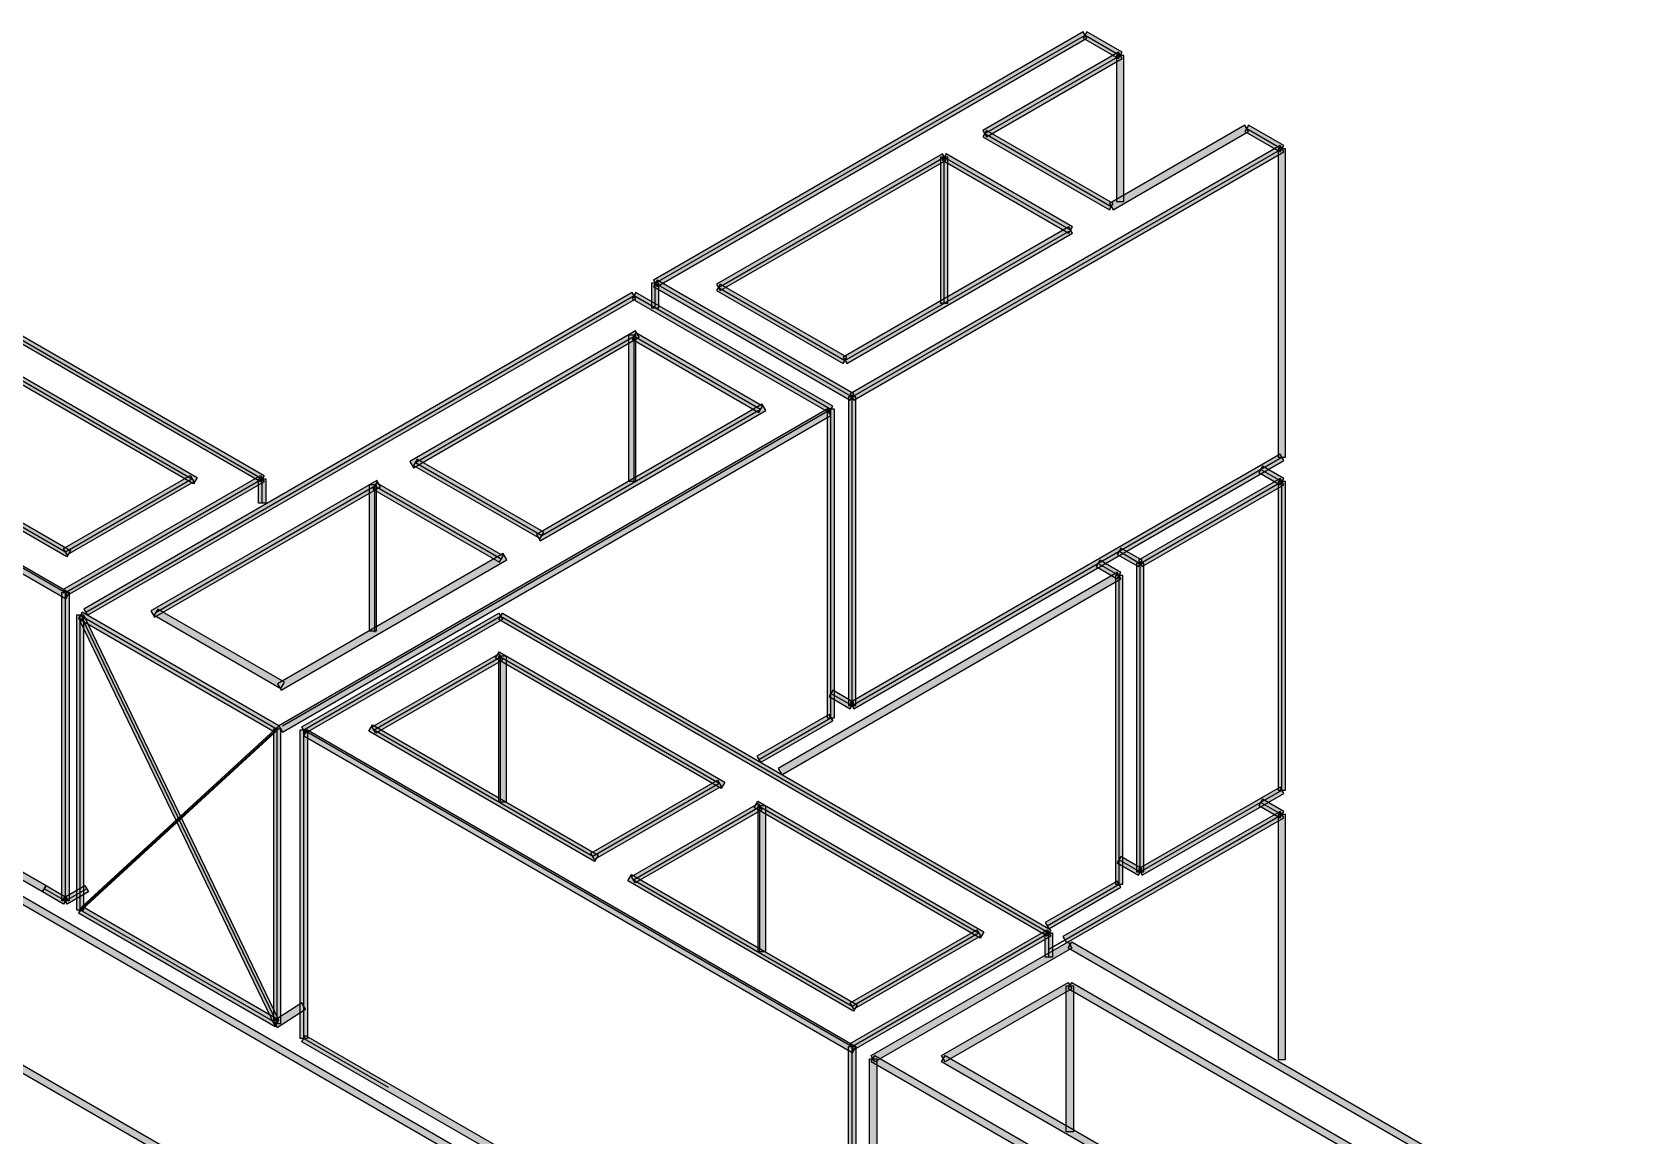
# Model space of a CAD drawing. Extents: x 0 to 119, y 0 to 84.
# Drawn here: x 52.789 to 56.719, y 48.788 to 51.505 of the extents above; entities that cross this region are included whole.
import ezdxf

# ---------------------------------------------------------------- set-up
doc = ezdxf.new("R2010")
doc.units = 0
doc.header["$MEASUREMENT"] = 0
doc.layers.add('3', color=7, linetype='CONTINUOUS')

msp = doc.modelspace()

# ---------------------------------------------------------------- linework, layer by layer
at = {"layer": '3', "color": 7, "linetype": 'Continuous'}
for p, q in [((54.324373, 50.886165), (55.38352, 51.497665)), ((55.38352, 51.497665), (55.470123, 51.447665)), ((55.136475, 51.255033), (55.470123, 51.447665)), ((55.136475, 51.255033), (55.448244, 51.075033)), ((55.136475, 51.255033), (55.448244, 51.075033)), ((55.781892, 51.267665), (55.868494, 51.217665)), ((54.809347, 50.606166), (55.868494, 51.217665)), ((54.809347, 50.606166), (55.868494, 51.217665)), ((52.005256, 51.184925), (53.356256, 50.404926)), ((54.480257, 50.876165), (55.036475, 51.197298)), ((55.036475, 50.837298), (55.036475, 51.197298)), ((55.036475, 51.197298), (55.348244, 51.017298)), ((54.792026, 50.696166), (55.348244, 51.017298)), ((51.520282, 50.904925), (52.871282, 50.124926)), ((51.520282, 50.904925), (52.871282, 50.124926)), ((54.324373, 50.826165), (54.324373, 50.886165)), ((54.324373, 50.886165), (54.809347, 50.606166)), ((54.480257, 50.876165), (54.792026, 50.696166)), ((52.921412, 50.076165), (54.272411, 50.856165)), ((54.272411, 50.856165), (54.757385, 50.576166)), ((53.733514, 50.445033), (54.272411, 50.756165)), ((54.272411, 50.396165), (54.272411, 50.756165)), ((54.272411, 50.756165), (54.58418, 50.576165)), ((52.644154, 50.716058), (53.183051, 50.404926)), ((54.809347, 49.846166), (54.809347, 50.606166)), ((54.809347, 49.846166), (54.809347, 50.606166)), ((53.406386, 49.796165), (54.757385, 50.576166)), ((53.406386, 49.796165), (54.757385, 50.576166)), ((54.045283, 50.265033), (54.58418, 50.576165)), ((54.757386, 49.816166), (54.757385, 50.576166)), ((52.332384, 50.536058), (52.871282, 50.224926)), ((53.733514, 50.445033), (54.045283, 50.265033)), ((54.809347, 49.846166), (55.868495, 50.457665)), ((55.816533, 50.427665), (55.868495, 50.397665)), ((52.871282, 50.224926), (53.183051, 50.404926)), ((52.871282, 50.124926), (53.356256, 50.404926)), ((52.871282, 50.124926), (53.356256, 50.404926)), ((53.094617, 50.076165), (53.633514, 50.387298)), ((53.356256, 50.344926), (53.356256, 50.404926)), ((53.633514, 50.027298), (53.633514, 50.387298)), ((53.633514, 50.387298), (53.945283, 50.207298)), ((55.519488, 50.196166), (55.868495, 50.397665)), ((55.868495, 49.637665), (55.868495, 50.397665)), ((55.415565, 50.196166), (55.467526, 50.166166)), ((55.467526, 50.226166), (55.519488, 50.196166)), ((55.519488, 49.436166), (55.519488, 50.196166)), ((55.467527, 49.406166), (55.467526, 50.166166)), ((52.871282, 49.364926), (52.871282, 50.124926)), ((52.907912, 50.06837), (53.392886, 49.788371)), ((52.907912, 50.06837), (53.392886, 49.788371)), ((52.907912, 49.343155), (52.907912, 50.06837)), ((52.912412, 50.060576), (53.392886, 49.063153)), ((52.912412, 50.060576), (53.392886, 49.063153)), ((53.458431, 49.785935), (53.943405, 50.065936)), ((53.943405, 50.065936), (55.294405, 49.285936)), ((53.631636, 49.785936), (53.943405, 49.965936)), ((53.943405, 49.965936), (54.482302, 49.654803)), ((53.943405, 49.605936), (53.943405, 49.965936)), ((54.757386, 49.876166), (54.809347, 49.846166)), ((54.57966, 49.713555), (54.757386, 49.816166)), ((54.752886, 49.82396), (54.761886, 49.808371)), ((52.907912, 49.343155), (53.392886, 49.788371)), ((52.907912, 49.343155), (53.392886, 49.788371)), ((53.392886, 49.063153), (53.392886, 49.788371)), ((53.458431, 49.785935), (54.809431, 49.005936)), ((53.458431, 49.785935), (54.809431, 49.005936)), ((53.458431, 49.025935), (53.458431, 49.785935)), ((53.631636, 49.785936), (54.170533, 49.474803)), ((54.170533, 49.474803), (54.482302, 49.654803)), ((55.519488, 49.436166), (55.868495, 49.637665)), ((55.816534, 49.607665), (55.868495, 49.577665)), ((55.816534, 49.607665), (55.868495, 49.577665)), ((54.270533, 49.417068), (54.582302, 49.597068)), ((54.582302, 49.597068), (55.1212, 49.285936)), ((54.582303, 49.237068), (54.582302, 49.597068)), ((55.294322, 49.246166), (55.868495, 49.577665)), ((55.467527, 49.466166), (55.519488, 49.436166)), ((54.270533, 49.417068), (54.809431, 49.105936)), ((55.289802, 49.303556), (55.467527, 49.406166)), ((52.819321, 49.394926), (52.871282, 49.364926)), ((52.871282, 49.364926), (52.923244, 49.394926)), ((52.907912, 49.343155), (53.392886, 49.063153)), ((54.324456, 49.285936), (54.809431, 49.005936)), ((54.809431, 49.105936), (55.1212, 49.285936)), ((54.809431, 49.005936), (55.294405, 49.285936)), ((54.809431, 49.005936), (55.294405, 49.285936)), ((55.294405, 49.225936), (55.294405, 49.285936)), ((53.458431, 49.025935), (53.666277, 48.905936)), ((54.809431, 48.245936), (54.809431, 49.005936))]:
    msp.add_line(p, q, dxfattribs=at)
for points in [[(54.319873, 50.89396), (54.328873, 50.878371), (55.38802, 51.489871), (55.37902, 51.505459), (54.319873, 50.89396)], [(55.38802, 51.505459), (55.37902, 51.489871), (55.465623, 51.439871), (55.474623, 51.455459), (55.38802, 51.505459)], [(55.474623, 51.439871), (55.465623, 51.455459), (55.131975, 51.262827), (55.140975, 51.247239), (55.474623, 51.439871)], [(55.479123, 51.447665), (55.461123, 51.447665), (55.461123, 51.087665), (55.479123, 51.087665), (55.479123, 51.447665)], [(55.443744, 51.067239), (55.452744, 51.082828), (55.140975, 51.262827), (55.131975, 51.247239), (55.443744, 51.067239)], [(55.786392, 51.259871), (55.777392, 51.275459), (55.443744, 51.082828), (55.452744, 51.067239), (55.786392, 51.259871)], [(55.863994, 51.209871), (55.872994, 51.225459), (55.786392, 51.275459), (55.777392, 51.259871), (55.863994, 51.209871)], [(54.804847, 50.61396), (54.813847, 50.598371), (55.872994, 51.209871), (55.863994, 51.225459), (54.804847, 50.61396)], [(55.877494, 51.217665), (55.859494, 51.217665), (55.859495, 50.457665), (55.877495, 50.457665), (55.877494, 51.217665)], [(52.000756, 51.177131), (52.009756, 51.19272), (53.360756, 50.41272), (53.351756, 50.397132), (52.000756, 51.177131)], [(55.040975, 51.189504), (55.031975, 51.205092), (54.475757, 50.88396), (54.484757, 50.868371), (55.040975, 51.189504)], [(55.045475, 51.197298), (55.027475, 51.197298), (55.027475, 50.837298), (55.045475, 50.837298), (55.045475, 51.197298)], [(55.040975, 51.205092), (55.031975, 51.189504), (55.343744, 51.009504), (55.352744, 51.025092), (55.040975, 51.205092)], [(55.352744, 51.009504), (55.343744, 51.025092), (54.787526, 50.70396), (54.796526, 50.688371), (55.352744, 51.009504)], [(51.520282, 50.889337), (51.529282, 50.904925), (52.880282, 50.124926), (52.871282, 50.109337), (51.520282, 50.889337)], [(54.276911, 50.848371), (54.267911, 50.86396), (52.916912, 50.083959), (52.925912, 50.06837), (54.276911, 50.848371)], [(54.752885, 50.568371), (54.761885, 50.58396), (54.276911, 50.86396), (54.267911, 50.848371), (54.752885, 50.568371)], [(54.333373, 50.886165), (54.315373, 50.886165), (54.315373, 50.826165), (54.333373, 50.826165), (54.333373, 50.886165)], [(54.328873, 50.89396), (54.319873, 50.878371), (54.804847, 50.598371), (54.813847, 50.61396), (54.328873, 50.89396)], [(54.787526, 50.688371), (54.796526, 50.70396), (54.484757, 50.88396), (54.475757, 50.868371), (54.787526, 50.688371)], [(54.285231, 50.753175), (54.276231, 50.768764), (53.720013, 50.447631), (53.729013, 50.432043), (54.285231, 50.753175)], [(54.276911, 50.758763), (54.258911, 50.758763), (54.258911, 50.398763), (54.276911, 50.398763), (54.276911, 50.758763)], [(54.57968, 50.568371), (54.58868, 50.58396), (54.276911, 50.76396), (54.267911, 50.748371), (54.57968, 50.568371)], [(52.630351, 50.713636), (52.639351, 50.729224), (53.195569, 50.408092), (53.186569, 50.392503), (52.630351, 50.713636)], [(54.597, 50.573175), (54.588, 50.588764), (54.031783, 50.267631), (54.040783, 50.252043), (54.597, 50.573175)], [(54.800347, 49.846166), (54.818347, 49.846166), (54.818347, 50.606166), (54.800347, 50.606166), (54.800347, 49.846166)], [(52.318573, 50.533641), (52.327573, 50.549229), (52.88379, 50.228097), (52.87479, 50.212508), (52.318573, 50.533641)], [(54.757385, 50.560577), (54.748385, 50.576166), (53.397386, 49.796165), (53.406386, 49.780576), (54.757385, 50.560577)], [(54.766385, 50.576166), (54.748385, 50.576166), (54.748386, 49.816166), (54.766386, 49.816166), (54.766385, 50.576166)], [(54.040783, 50.257238), (54.049783, 50.272827), (53.738014, 50.452827), (53.729014, 50.437238), (54.040783, 50.257238)], [(55.872995, 50.449871), (55.863995, 50.465459), (54.804847, 49.85396), (54.813847, 49.838371), (55.872995, 50.449871)], [(55.863995, 50.389871), (55.872995, 50.405459), (55.821033, 50.435459), (55.812033, 50.419871), (55.863995, 50.389871)], [(52.875782, 50.217131), (52.866782, 50.23272), (53.178551, 50.41272), (53.187551, 50.397132), (52.875782, 50.217131)], [(52.875782, 50.117131), (52.866782, 50.13272), (53.351756, 50.41272), (53.360756, 50.397132), (52.875782, 50.117131)], [(53.647317, 50.384875), (53.638317, 50.400463), (53.082099, 50.079331), (53.091099, 50.063742), (53.647317, 50.384875)], [(53.347256, 50.404926), (53.365256, 50.404926), (53.365256, 50.344926), (53.347256, 50.344926), (53.347256, 50.404926)], [(53.638014, 50.389896), (53.620014, 50.389896), (53.620014, 50.029896), (53.638014, 50.029896), (53.638014, 50.389896)], [(53.940783, 50.199503), (53.949783, 50.215092), (53.638014, 50.395092), (53.629014, 50.379503), (53.940783, 50.199503)], [(55.872995, 50.389871), (55.863995, 50.405459), (55.514988, 50.20396), (55.523988, 50.188372), (55.872995, 50.389871)], [(55.859495, 49.637665), (55.877495, 49.637665), (55.877495, 50.397665), (55.859495, 50.397665), (55.859495, 49.637665)], [(55.514988, 50.188372), (55.523988, 50.20396), (55.472026, 50.23396), (55.463026, 50.218372), (55.514988, 50.188372)], [(53.959095, 50.20488), (53.950095, 50.220469), (53.393877, 49.899336), (53.402878, 49.883748), (53.959095, 50.20488)], [(55.463026, 50.158372), (55.472026, 50.17396), (55.420065, 50.20396), (55.411065, 50.188372), (55.463026, 50.158372)], [(55.528488, 50.196166), (55.510488, 50.196166), (55.510488, 49.436166), (55.528488, 49.436166), (55.528488, 50.196166)], [(51.515782, 50.137131), (51.524782, 50.152719), (52.823821, 49.40272), (52.814821, 49.387131), (51.515782, 50.137131)], [(54.627123, 49.69135), (54.636123, 49.675762), (55.472026, 50.158372), (55.463026, 50.17396), (54.627123, 49.69135)], [(55.476526, 50.166166), (55.458526, 50.166166), (55.458527, 49.406166), (55.476527, 49.406166), (55.476526, 50.166166)], [(52.880282, 49.364926), (52.862282, 49.364926), (52.862282, 50.124926), (52.880282, 50.124926), (52.880282, 49.364926)], [(53.388386, 49.780576), (53.397386, 49.796165), (52.912412, 50.076165), (52.903412, 50.060576), (53.388386, 49.780576)], [(53.401886, 49.888371), (53.410886, 49.903959), (53.099117, 50.083959), (53.090117, 50.068371), (53.401886, 49.888371)], [(53.462931, 49.778141), (53.453931, 49.79373), (53.938905, 50.07373), (53.947905, 50.058141), (53.462931, 49.778141)], [(53.938905, 50.058141), (53.947905, 50.07373), (55.298905, 49.29373), (55.289905, 49.278142), (53.938905, 50.058141)], [(52.916912, 50.06837), (52.898912, 50.06837), (52.898912, 49.343155), (52.916912, 49.343155), (52.916912, 50.06837)], [(53.388386, 49.055359), (53.397386, 49.070948), (52.916912, 50.06837), (52.907912, 50.052782), (53.388386, 49.055359)], [(53.636136, 49.778141), (53.627136, 49.79373), (53.938905, 49.97373), (53.947905, 49.958141), (53.636136, 49.778141)], [(53.930585, 49.962946), (53.939585, 49.978534), (54.495803, 49.657402), (54.486803, 49.641813), (53.930585, 49.962946)], [(53.938905, 49.968534), (53.956905, 49.968534), (53.956905, 49.608534), (53.938905, 49.608534), (53.938905, 49.968534)], [(54.804847, 49.838371), (54.813847, 49.85396), (54.761886, 49.88396), (54.752886, 49.868371), (54.804847, 49.838371)], [(53.618816, 49.782945), (53.627816, 49.798534), (54.184034, 49.477402), (54.175034, 49.461813), (53.618816, 49.782945)], [(54.761886, 49.808371), (54.752886, 49.82396), (54.57516, 49.72135), (54.58416, 49.705761), (54.761886, 49.808371)], [(53.388386, 49.780576), (53.397386, 49.796165), (52.912412, 49.350949), (52.903412, 49.335361), (53.388386, 49.780576)], [(53.383886, 49.063153), (53.401886, 49.063153), (53.401886, 49.788371), (53.383886, 49.788371), (53.383886, 49.063153)], [(53.449431, 49.785935), (53.467431, 49.785935), (53.467431, 49.025935), (53.449431, 49.025935), (53.449431, 49.785935)], [(53.458431, 49.770347), (53.467431, 49.785935), (54.818431, 49.005936), (54.809431, 48.990348), (53.458431, 49.770347)], [(54.119947, 48.594401), (54.110947, 48.578813), (52.206112, 49.678569), (52.215112, 49.694158), (54.119947, 48.594401)], [(54.175033, 49.467009), (54.166033, 49.482598), (54.477802, 49.662598), (54.486802, 49.647009), (54.175033, 49.467009)], [(55.514988, 49.44396), (55.523988, 49.428372), (55.872995, 49.629871), (55.863995, 49.645459), (55.514988, 49.44396)], [(54.275033, 49.409274), (54.266033, 49.424863), (54.577802, 49.604863), (54.586802, 49.589274), (54.275033, 49.409274)], [(54.568499, 49.594646), (54.577499, 49.610234), (55.133717, 49.289102), (55.124717, 49.273514), (54.568499, 49.594646)], [(55.863995, 49.569871), (55.872995, 49.585459), (55.821034, 49.615459), (55.812034, 49.599871), (55.863995, 49.569871)], [(54.577802, 49.599667), (54.595802, 49.599667), (54.595803, 49.239667), (54.577803, 49.239667), (54.577802, 49.599667)], [(55.328625, 49.277187), (55.337625, 49.261598), (55.872995, 49.569871), (55.863995, 49.585459), (55.328625, 49.277187)], [(55.877495, 49.577665), (55.859495, 49.577665), (55.859495, 48.974636), (55.877495, 48.974636), (55.877495, 49.577665)], [(55.514988, 49.428372), (55.523988, 49.44396), (55.472027, 49.47396), (55.463027, 49.458372), (55.514988, 49.428372)], [(54.256721, 49.414651), (54.265721, 49.430239), (54.821939, 49.109107), (54.812939, 49.093519), (54.256721, 49.414651)], [(55.472027, 49.398372), (55.463027, 49.41396), (55.285302, 49.31135), (55.294302, 49.295762), (55.472027, 49.398372)], [(52.875782, 49.37272), (52.866782, 49.357131), (52.814821, 49.387131), (52.823821, 49.40272), (52.875782, 49.37272)], [(52.918744, 49.40272), (52.927744, 49.387131), (52.875782, 49.357131), (52.866782, 49.37272), (52.918744, 49.40272)], [(52.912412, 49.350949), (52.903412, 49.335361), (53.388386, 49.055359), (53.397386, 49.070948), (52.912412, 49.350949)], [(54.813931, 49.098142), (54.804931, 49.11373), (55.1167, 49.29373), (55.1257, 49.278142), (54.813931, 49.098142)], [(54.813931, 48.998142), (54.804931, 49.01373), (55.289905, 49.29373), (55.298905, 49.278142), (54.813931, 48.998142)], [(54.865892, 48.968142), (54.856892, 48.98373), (55.341866, 49.263731), (55.350866, 49.248142), (54.865892, 48.968142)], [(55.285405, 49.285936), (55.303405, 49.285936), (55.303405, 49.225936), (55.285405, 49.225936), (55.285405, 49.285936)], [(55.341866, 49.248142), (55.350866, 49.263731), (56.71902, 48.473827), (56.71002, 48.458239), (55.341866, 49.248142)], [(55.039097, 48.968142), (55.030097, 48.98373), (55.341866, 49.163731), (55.350866, 49.148142), (55.039097, 48.968142)], [(55.337366, 49.155936), (55.355366, 49.155936), (55.355367, 48.795936), (55.337367, 48.795936), (55.337366, 49.155936)], [(55.341866, 49.148142), (55.350866, 49.163731), (56.062969, 48.752598), (56.053969, 48.73701), (55.341866, 49.148142)], [(53.462922, 49.098595), (53.453922, 49.114184), (53.383886, 49.068553), (53.392886, 49.052965), (53.462922, 49.098595)], [(53.732724, 48.402208), (53.723724, 48.386619), (52.534046, 49.073481), (52.543046, 49.089069), (53.732724, 48.402208)], [(53.453931, 49.018141), (53.462931, 49.03373), (54.76197, 48.28373), (54.75297, 48.268142), (53.453931, 49.018141)], [(54.818431, 48.245936), (54.800431, 48.245936), (54.800431, 49.005936), (54.818431, 49.005936), (54.818431, 48.245936)], [(54.852392, 48.975936), (54.870392, 48.975936), (54.870393, 48.215936), (54.852393, 48.215936), (54.852392, 48.975936)], [(56.234046, 48.193827), (56.225046, 48.178238), (54.856892, 48.968142), (54.865892, 48.98373), (56.234046, 48.193827)], [(55.7512, 48.572598), (55.7422, 48.557009), (55.030097, 48.968142), (55.039097, 48.98373), (55.7512, 48.572598)]]:
    msp.add_lwpolyline(points, dxfattribs=at)
for points in [[(54.319873, 50.89396), (55.38802, 51.489871), (55.37902, 51.505459)], [(54.319873, 50.89396), (55.37902, 51.505459), (54.319873, 50.89396)], [(54.319873, 50.89396), (54.328873, 50.878371), (55.38802, 51.489871)], [(55.38802, 51.505459), (55.37902, 51.489871), (55.465623, 51.439871)], [(55.38802, 51.505459), (55.465623, 51.439871), (55.474623, 51.455459)], [(55.38802, 51.505459), (55.474623, 51.455459), (55.38802, 51.505459)], [(55.474623, 51.439871), (55.465623, 51.455459), (55.131975, 51.262827)], [(55.474623, 51.439871), (55.131975, 51.262827), (55.140975, 51.247239)], [(55.474623, 51.439871), (55.140975, 51.247239), (55.474623, 51.439871)], [(55.479123, 51.447665), (55.461123, 51.447665), (55.461123, 51.087665)], [(55.479123, 51.447665), (55.461123, 51.087665), (55.479123, 51.087665)], [(55.479123, 51.447665), (55.479123, 51.087665), (55.479123, 51.447665)], [(55.443744, 51.067239), (55.140975, 51.262827), (55.131975, 51.247239)], [(55.443744, 51.067239), (55.452744, 51.082828), (55.140975, 51.262827)], [(55.786392, 51.259871), (55.777392, 51.275459), (55.443744, 51.082828)], [(55.786392, 51.259871), (55.443744, 51.082828), (55.452744, 51.067239)], [(55.786392, 51.259871), (55.452744, 51.067239), (55.786392, 51.259871)], [(55.863994, 51.209871), (55.786392, 51.275459), (55.777392, 51.259871)], [(55.863994, 51.209871), (55.777392, 51.259871), (55.863994, 51.209871)], [(55.863994, 51.209871), (55.872994, 51.225459), (55.786392, 51.275459)], [(54.804847, 50.61396), (55.872994, 51.209871), (55.863994, 51.225459)], [(54.804847, 50.61396), (55.863994, 51.225459), (54.804847, 50.61396)], [(55.443744, 51.067239), (55.131975, 51.247239), (55.443744, 51.067239)], [(55.877494, 51.217665), (55.859494, 51.217665), (55.859495, 50.457665)], [(55.877494, 51.217665), (55.859495, 50.457665), (55.877495, 50.457665)], [(55.877494, 51.217665), (55.877495, 50.457665), (55.877494, 51.217665)], [(52.000756, 51.177131), (52.009756, 51.19272), (53.360756, 50.41272)], [(52.000756, 51.177131), (53.360756, 50.41272), (53.351756, 50.397132)], [(52.000756, 51.177131), (53.351756, 50.397132), (52.000756, 51.177131)], [(55.040975, 51.189504), (55.031975, 51.205092), (54.475757, 50.88396)], [(55.040975, 51.189504), (54.475757, 50.88396), (54.484757, 50.868371)], [(55.040975, 51.189504), (54.484757, 50.868371), (55.040975, 51.189504)], [(54.804847, 50.61396), (54.813847, 50.598371), (55.872994, 51.209871)], [(55.045475, 51.197298), (55.027475, 51.197298), (55.027475, 50.837298)], [(55.045475, 51.197298), (55.027475, 50.837298), (55.045475, 50.837298)], [(55.040975, 51.205092), (55.031975, 51.189504), (55.343744, 51.009504)], [(55.040975, 51.205092), (55.343744, 51.009504), (55.352744, 51.025092)], [(55.040975, 51.205092), (55.352744, 51.025092), (55.040975, 51.205092)], [(55.045475, 51.197298), (55.045475, 50.837298), (55.045475, 51.197298)], [(55.352744, 51.009504), (55.343744, 51.025092), (54.787526, 50.70396)], [(55.352744, 51.009504), (54.787526, 50.70396), (54.796526, 50.688371)], [(55.352744, 51.009504), (54.796526, 50.688371), (55.352744, 51.009504)], [(51.520282, 50.889337), (51.529282, 50.904925), (52.880282, 50.124926)], [(51.520282, 50.889337), (52.880282, 50.124926), (52.871282, 50.109337)], [(51.520282, 50.889337), (52.871282, 50.109337), (51.520282, 50.889337)], [(54.276911, 50.848371), (54.267911, 50.86396), (52.916912, 50.083959)], [(54.752885, 50.568371), (54.276911, 50.86396), (54.267911, 50.848371)], [(54.752885, 50.568371), (54.761885, 50.58396), (54.276911, 50.86396)], [(54.333373, 50.886165), (54.315373, 50.886165), (54.315373, 50.826165)], [(54.333373, 50.886165), (54.315373, 50.826165), (54.333373, 50.826165)], [(54.328873, 50.89396), (54.319873, 50.878371), (54.804847, 50.598371)], [(54.328873, 50.89396), (54.804847, 50.598371), (54.813847, 50.61396)], [(54.328873, 50.89396), (54.813847, 50.61396), (54.328873, 50.89396)], [(54.333373, 50.886165), (54.333373, 50.826165), (54.333373, 50.886165)], [(54.787526, 50.688371), (54.484757, 50.88396), (54.475757, 50.868371)], [(54.787526, 50.688371), (54.475757, 50.868371), (54.787526, 50.688371)], [(54.787526, 50.688371), (54.796526, 50.70396), (54.484757, 50.88396)], [(54.276911, 50.848371), (52.916912, 50.083959), (52.925912, 50.06837)], [(54.276911, 50.848371), (52.925912, 50.06837), (54.276911, 50.848371)], [(54.752885, 50.568371), (54.267911, 50.848371), (54.752885, 50.568371)], [(54.285231, 50.753175), (54.276231, 50.768764), (53.720013, 50.447631)], [(54.285231, 50.753175), (53.720013, 50.447631), (53.729013, 50.432043)], [(54.285231, 50.753175), (53.729013, 50.432043), (54.285231, 50.753175)], [(54.276911, 50.758763), (54.258911, 50.758763), (54.258911, 50.398763)], [(54.276911, 50.758763), (54.258911, 50.398763), (54.276911, 50.398763)], [(54.57968, 50.568371), (54.276911, 50.76396), (54.267911, 50.748371)], [(54.57968, 50.568371), (54.267911, 50.748371), (54.57968, 50.568371)], [(54.57968, 50.568371), (54.58868, 50.58396), (54.276911, 50.76396)], [(54.276911, 50.758763), (54.276911, 50.398763), (54.276911, 50.758763)], [(52.630351, 50.713636), (52.639351, 50.729224), (53.195569, 50.408092)], [(52.630351, 50.713636), (53.195569, 50.408092), (53.186569, 50.392503)], [(52.630351, 50.713636), (53.186569, 50.392503), (52.630351, 50.713636)], [(54.597, 50.573175), (54.588, 50.588764), (54.031783, 50.267631)], [(54.800347, 49.846166), (54.818347, 49.846166), (54.818347, 50.606166)], [(54.800347, 49.846166), (54.818347, 50.606166), (54.800347, 50.606166)], [(54.800347, 49.846166), (54.800347, 50.606166), (54.800347, 49.846166)], [(52.318573, 50.533641), (52.327573, 50.549229), (52.88379, 50.228097)], [(54.757385, 50.560577), (54.748385, 50.576166), (53.397386, 49.796165)], [(54.757385, 50.560577), (53.397386, 49.796165), (53.406386, 49.780576)], [(54.757385, 50.560577), (53.406386, 49.780576), (54.757385, 50.560577)], [(54.597, 50.573175), (54.031783, 50.267631), (54.040783, 50.252043)], [(54.597, 50.573175), (54.040783, 50.252043), (54.597, 50.573175)], [(54.766385, 50.576166), (54.748385, 50.576166), (54.748386, 49.816166)], [(54.766385, 50.576166), (54.748386, 49.816166), (54.766386, 49.816166)], [(54.766385, 50.576166), (54.766386, 49.816166), (54.766385, 50.576166)], [(52.318573, 50.533641), (52.88379, 50.228097), (52.87479, 50.212508)], [(52.318573, 50.533641), (52.87479, 50.212508), (52.318573, 50.533641)], [(54.040783, 50.257238), (53.738014, 50.452827), (53.729014, 50.437238)], [(54.040783, 50.257238), (53.729014, 50.437238), (54.040783, 50.257238)], [(54.040783, 50.257238), (54.049783, 50.272827), (53.738014, 50.452827)], [(55.872995, 50.449871), (55.863995, 50.465459), (54.804847, 49.85396)], [(55.872995, 50.449871), (54.804847, 49.85396), (54.813847, 49.838371)], [(55.872995, 50.449871), (54.813847, 49.838371), (55.872995, 50.449871)], [(55.863995, 50.389871), (55.821033, 50.435459), (55.812033, 50.419871)], [(55.863995, 50.389871), (55.872995, 50.405459), (55.821033, 50.435459)], [(52.875782, 50.217131), (52.866782, 50.23272), (53.178551, 50.41272)], [(52.875782, 50.117131), (52.866782, 50.13272), (53.351756, 50.41272)], [(52.875782, 50.217131), (53.178551, 50.41272), (53.187551, 50.397132)], [(52.875782, 50.117131), (53.351756, 50.41272), (53.360756, 50.397132)], [(52.875782, 50.217131), (53.187551, 50.397132), (52.875782, 50.217131)], [(52.875782, 50.117131), (53.360756, 50.397132), (52.875782, 50.117131)], [(53.647317, 50.384875), (53.638317, 50.400463), (53.082099, 50.079331)], [(53.347256, 50.404926), (53.365256, 50.404926), (53.365256, 50.344926)], [(53.347256, 50.404926), (53.365256, 50.344926), (53.347256, 50.344926)], [(53.347256, 50.404926), (53.347256, 50.344926), (53.347256, 50.404926)], [(53.638014, 50.389896), (53.620014, 50.389896), (53.620014, 50.029896)], [(53.638014, 50.389896), (53.620014, 50.029896), (53.638014, 50.029896)], [(53.940783, 50.199503), (53.638014, 50.395092), (53.629014, 50.379503)], [(53.940783, 50.199503), (53.949783, 50.215092), (53.638014, 50.395092)], [(53.638014, 50.389896), (53.638014, 50.029896), (53.638014, 50.389896)], [(55.872995, 50.389871), (55.863995, 50.405459), (55.514988, 50.20396)], [(55.872995, 50.389871), (55.514988, 50.20396), (55.523988, 50.188372)], [(55.872995, 50.389871), (55.523988, 50.188372), (55.872995, 50.389871)], [(55.863995, 50.389871), (55.812033, 50.419871), (55.863995, 50.389871)], [(55.859495, 49.637665), (55.877495, 49.637665), (55.877495, 50.397665)], [(55.859495, 49.637665), (55.877495, 50.397665), (55.859495, 50.397665)], [(55.859495, 49.637665), (55.859495, 50.397665), (55.859495, 49.637665)], [(53.647317, 50.384875), (53.082099, 50.079331), (53.091099, 50.063742)], [(53.647317, 50.384875), (53.091099, 50.063742), (53.647317, 50.384875)], [(53.940783, 50.199503), (53.629014, 50.379503), (53.940783, 50.199503)], [(55.514988, 50.188372), (55.472026, 50.23396), (55.463026, 50.218372)], [(55.514988, 50.188372), (55.523988, 50.20396), (55.472026, 50.23396)], [(53.959095, 50.20488), (53.950095, 50.220469), (53.393877, 49.899336)], [(53.959095, 50.20488), (53.393877, 49.899336), (53.402878, 49.883748)], [(53.959095, 50.20488), (53.402878, 49.883748), (53.959095, 50.20488)], [(55.463026, 50.158372), (55.420065, 50.20396), (55.411065, 50.188372)], [(55.463026, 50.158372), (55.472026, 50.17396), (55.420065, 50.20396)], [(55.514988, 50.188372), (55.463026, 50.218372), (55.514988, 50.188372)], [(55.528488, 50.196166), (55.510488, 50.196166), (55.510488, 49.436166)], [(55.528488, 50.196166), (55.510488, 49.436166), (55.528488, 49.436166)], [(55.528488, 50.196166), (55.528488, 49.436166), (55.528488, 50.196166)], [(51.515782, 50.137131), (51.524782, 50.152719), (52.823821, 49.40272)], [(54.627123, 49.69135), (55.472026, 50.158372), (55.463026, 50.17396)], [(54.627123, 49.69135), (55.463026, 50.17396), (54.627123, 49.69135)], [(54.627123, 49.69135), (54.636123, 49.675762), (55.472026, 50.158372)], [(55.463026, 50.158372), (55.411065, 50.188372), (55.463026, 50.158372)], [(55.476526, 50.166166), (55.458526, 50.166166), (55.458527, 49.406166)], [(55.476526, 50.166166), (55.458527, 49.406166), (55.476527, 49.406166)], [(55.476526, 50.166166), (55.476527, 49.406166), (55.476526, 50.166166)], [(51.515782, 50.137131), (52.823821, 49.40272), (52.814821, 49.387131)], [(51.515782, 50.137131), (52.814821, 49.387131), (51.515782, 50.137131)], [(52.880282, 49.364926), (52.862282, 49.364926), (52.862282, 50.124926)], [(52.880282, 49.364926), (52.862282, 50.124926), (52.880282, 50.124926)], [(52.880282, 49.364926), (52.880282, 50.124926), (52.880282, 49.364926)], [(53.388386, 49.780576), (52.912412, 50.076165), (52.903412, 50.060576)], [(53.388386, 49.780576), (53.397386, 49.796165), (52.912412, 50.076165)], [(53.401886, 49.888371), (53.099117, 50.083959), (53.090117, 50.068371)], [(53.401886, 49.888371), (53.410886, 49.903959), (53.099117, 50.083959)], [(53.462931, 49.778141), (53.453931, 49.79373), (53.938905, 50.07373)], [(53.462931, 49.778141), (53.938905, 50.07373), (53.947905, 50.058141)], [(53.938905, 50.058141), (53.947905, 50.07373), (55.298905, 49.29373)], [(52.916912, 50.06837), (52.898912, 50.06837), (52.898912, 49.343155)], [(52.916912, 50.06837), (52.898912, 49.343155), (52.916912, 49.343155)], [(53.388386, 49.780576), (52.903412, 50.060576), (53.388386, 49.780576)], [(53.388386, 49.055359), (52.916912, 50.06837), (52.907912, 50.052782)], [(53.388386, 49.055359), (52.907912, 50.052782), (53.388386, 49.055359)], [(53.388386, 49.055359), (53.397386, 49.070948), (52.916912, 50.06837)], [(52.916912, 50.06837), (52.916912, 49.343155), (52.916912, 50.06837)], [(53.401886, 49.888371), (53.090117, 50.068371), (53.401886, 49.888371)], [(53.462931, 49.778141), (53.947905, 50.058141), (53.462931, 49.778141)], [(53.938905, 50.058141), (55.298905, 49.29373), (55.289905, 49.278142)], [(53.938905, 50.058141), (55.289905, 49.278142), (53.938905, 50.058141)], [(53.636136, 49.778141), (53.627136, 49.79373), (53.938905, 49.97373)], [(53.636136, 49.778141), (53.938905, 49.97373), (53.947905, 49.958141)], [(53.636136, 49.778141), (53.947905, 49.958141), (53.636136, 49.778141)], [(53.930585, 49.962946), (53.939585, 49.978534), (54.495803, 49.657402)], [(53.930585, 49.962946), (54.495803, 49.657402), (54.486803, 49.641813)], [(53.930585, 49.962946), (54.486803, 49.641813), (53.930585, 49.962946)], [(53.938905, 49.968534), (53.956905, 49.968534), (53.956905, 49.608534)], [(53.938905, 49.968534), (53.956905, 49.608534), (53.938905, 49.608534)], [(53.938905, 49.968534), (53.938905, 49.608534), (53.938905, 49.968534)], [(54.804847, 49.838371), (54.761886, 49.88396), (54.752886, 49.868371)], [(54.804847, 49.838371), (54.813847, 49.85396), (54.761886, 49.88396)], [(54.804847, 49.838371), (54.752886, 49.868371), (54.804847, 49.838371)], [(53.618816, 49.782945), (53.627816, 49.798534), (54.184034, 49.477402)], [(54.761886, 49.808371), (54.752886, 49.82396), (54.57516, 49.72135)], [(54.761886, 49.808371), (54.57516, 49.72135), (54.58416, 49.705761)], [(54.761886, 49.808371), (54.58416, 49.705761), (54.761886, 49.808371)], [(53.388386, 49.780576), (52.912412, 49.350949), (52.903412, 49.335361)], [(53.388386, 49.780576), (52.903412, 49.335361), (53.388386, 49.780576)], [(53.388386, 49.780576), (53.397386, 49.796165), (52.912412, 49.350949)], [(53.383886, 49.063153), (53.401886, 49.063153), (53.401886, 49.788371)], [(53.383886, 49.063153), (53.401886, 49.788371), (53.383886, 49.788371)], [(53.383886, 49.063153), (53.383886, 49.788371), (53.383886, 49.063153)], [(53.449431, 49.785935), (53.467431, 49.785935), (53.467431, 49.025935)], [(53.449431, 49.785935), (53.467431, 49.025935), (53.449431, 49.025935)], [(53.449431, 49.785935), (53.449431, 49.025935), (53.449431, 49.785935)], [(53.458431, 49.770347), (53.467431, 49.785935), (54.818431, 49.005936)], [(53.458431, 49.770347), (54.818431, 49.005936), (54.809431, 48.990348)], [(53.458431, 49.770347), (54.809431, 48.990348), (53.458431, 49.770347)], [(53.618816, 49.782945), (54.184034, 49.477402), (54.175034, 49.461813)], [(53.618816, 49.782945), (54.175034, 49.461813), (53.618816, 49.782945)], [(54.119947, 48.594401), (52.206112, 49.678569), (52.215112, 49.694158)], [(54.119947, 48.594401), (52.215112, 49.694158), (54.119947, 48.594401)], [(54.119947, 48.594401), (54.110947, 48.578813), (52.206112, 49.678569)], [(54.175033, 49.467009), (54.166033, 49.482598), (54.477802, 49.662598)], [(54.175033, 49.467009), (54.477802, 49.662598), (54.486802, 49.647009)], [(54.175033, 49.467009), (54.486802, 49.647009), (54.175033, 49.467009)], [(55.514988, 49.44396), (55.872995, 49.629871), (55.863995, 49.645459)], [(55.514988, 49.44396), (55.863995, 49.645459), (55.514988, 49.44396)], [(54.275033, 49.409274), (54.266033, 49.424863), (54.577802, 49.604863)], [(54.275033, 49.409274), (54.577802, 49.604863), (54.586802, 49.589274)], [(54.568499, 49.594646), (54.577499, 49.610234), (55.133717, 49.289102)], [(55.514988, 49.44396), (55.523988, 49.428372), (55.872995, 49.629871)], [(55.863995, 49.569871), (55.821034, 49.615459), (55.812034, 49.599871)], [(55.863995, 49.569871), (55.872995, 49.585459), (55.821034, 49.615459)], [(54.275033, 49.409274), (54.586802, 49.589274), (54.275033, 49.409274)], [(54.568499, 49.594646), (55.133717, 49.289102), (55.124717, 49.273514)], [(54.568499, 49.594646), (55.124717, 49.273514), (54.568499, 49.594646)], [(54.577802, 49.599667), (54.595802, 49.599667), (54.595803, 49.239667)], [(54.577802, 49.599667), (54.595803, 49.239667), (54.577803, 49.239667)], [(54.577802, 49.599667), (54.577803, 49.239667), (54.577802, 49.599667)], [(55.328625, 49.277187), (55.872995, 49.569871), (55.863995, 49.585459)], [(55.328625, 49.277187), (55.863995, 49.585459), (55.328625, 49.277187)], [(55.328625, 49.277187), (55.337625, 49.261598), (55.872995, 49.569871)], [(55.863995, 49.569871), (55.812034, 49.599871), (55.863995, 49.569871)], [(55.877495, 49.577665), (55.859495, 49.577665), (55.859495, 48.974636)], [(55.877495, 49.577665), (55.859495, 48.974636), (55.877495, 48.974636)], [(55.877495, 49.577665), (55.877495, 48.974636), (55.877495, 49.577665)], [(55.514988, 49.428372), (55.472027, 49.47396), (55.463027, 49.458372)], [(55.514988, 49.428372), (55.463027, 49.458372), (55.514988, 49.428372)], [(55.514988, 49.428372), (55.523988, 49.44396), (55.472027, 49.47396)], [(54.256721, 49.414651), (54.265721, 49.430239), (54.821939, 49.109107)], [(54.256721, 49.414651), (54.821939, 49.109107), (54.812939, 49.093519)], [(54.256721, 49.414651), (54.812939, 49.093519), (54.256721, 49.414651)], [(55.472027, 49.398372), (55.463027, 49.41396), (55.285302, 49.31135)], [(52.875782, 49.37272), (52.814821, 49.387131), (52.823821, 49.40272)], [(52.875782, 49.37272), (52.866782, 49.357131), (52.814821, 49.387131)], [(52.875782, 49.37272), (52.823821, 49.40272), (52.875782, 49.37272)], [(52.918744, 49.40272), (52.875782, 49.357131), (52.866782, 49.37272)], [(52.918744, 49.40272), (52.866782, 49.37272), (52.918744, 49.40272)], [(52.918744, 49.40272), (52.927744, 49.387131), (52.875782, 49.357131)], [(55.472027, 49.398372), (55.285302, 49.31135), (55.294302, 49.295762)], [(55.472027, 49.398372), (55.294302, 49.295762), (55.472027, 49.398372)], [(52.912412, 49.350949), (52.903412, 49.335361), (53.388386, 49.055359)], [(52.912412, 49.350949), (53.388386, 49.055359), (53.397386, 49.070948)], [(52.912412, 49.350949), (53.397386, 49.070948), (52.912412, 49.350949)], [(54.813931, 49.098142), (54.804931, 49.11373), (55.1167, 49.29373)], [(54.813931, 48.998142), (54.804931, 49.01373), (55.289905, 49.29373)], [(54.813931, 49.098142), (55.1167, 49.29373), (55.1257, 49.278142)], [(54.813931, 48.998142), (55.289905, 49.29373), (55.298905, 49.278142)], [(52.857356, 48.503358), (51.514204, 49.258043), (51.523204, 49.273631)], [(52.857356, 48.503358), (52.848356, 48.487769), (51.514204, 49.258043)], [(52.857356, 48.503358), (51.523204, 49.273631), (52.857356, 48.503358)], [(54.813931, 49.098142), (55.1257, 49.278142), (54.813931, 49.098142)], [(54.813931, 48.998142), (55.298905, 49.278142), (54.813931, 48.998142)], [(54.865892, 48.968142), (54.856892, 48.98373), (55.341866, 49.263731)], [(54.865892, 48.968142), (55.341866, 49.263731), (55.350866, 49.248142)], [(54.865892, 48.968142), (55.350866, 49.248142), (54.865892, 48.968142)], [(55.285405, 49.285936), (55.303405, 49.285936), (55.303405, 49.225936)], [(55.285405, 49.285936), (55.303405, 49.225936), (55.285405, 49.225936)], [(55.285405, 49.285936), (55.285405, 49.225936), (55.285405, 49.285936)], [(55.341866, 49.248142), (55.350866, 49.263731), (56.71902, 48.473827)], [(55.341866, 49.248142), (56.71902, 48.473827), (56.71002, 48.458239)], [(55.341866, 49.248142), (56.71002, 48.458239), (55.341866, 49.248142)], [(55.039097, 48.968142), (55.030097, 48.98373), (55.341866, 49.163731)], [(55.039097, 48.968142), (55.341866, 49.163731), (55.350866, 49.148142)], [(55.039097, 48.968142), (55.350866, 49.148142), (55.039097, 48.968142)], [(55.337366, 49.155936), (55.355366, 49.155936), (55.355367, 48.795936)], [(55.337366, 49.155936), (55.355367, 48.795936), (55.337367, 48.795936)], [(55.337366, 49.155936), (55.337367, 48.795936), (55.337366, 49.155936)], [(55.341866, 49.148142), (55.350866, 49.163731), (56.062969, 48.752598)], [(55.341866, 49.148142), (56.062969, 48.752598), (56.053969, 48.73701)], [(55.341866, 49.148142), (56.053969, 48.73701), (55.341866, 49.148142)], [(53.462922, 49.098595), (53.453922, 49.114184), (53.383886, 49.068553)], [(53.462922, 49.098595), (53.383886, 49.068553), (53.392886, 49.052965)], [(53.462922, 49.098595), (53.392886, 49.052965), (53.462922, 49.098595)], [(53.732724, 48.402208), (52.534046, 49.073481), (52.543046, 49.089069)], [(53.732724, 48.402208), (53.723724, 48.386619), (52.534046, 49.073481)], [(53.732724, 48.402208), (52.543046, 49.089069), (53.732724, 48.402208)], [(53.453931, 49.018141), (53.462931, 49.03373), (54.76197, 48.28373)], [(53.453931, 49.018141), (54.76197, 48.28373), (54.75297, 48.268142)], [(53.453931, 49.018141), (54.75297, 48.268142), (53.453931, 49.018141)], [(54.818431, 48.245936), (54.800431, 48.245936), (54.800431, 49.005936)], [(54.818431, 48.245936), (54.800431, 49.005936), (54.818431, 49.005936)], [(54.818431, 48.245936), (54.818431, 49.005936), (54.818431, 48.245936)], [(54.852392, 48.975936), (54.870392, 48.975936), (54.870393, 48.215936)], [(54.852392, 48.975936), (54.870393, 48.215936), (54.852393, 48.215936)], [(54.852392, 48.975936), (54.852393, 48.215936), (54.852392, 48.975936)], [(56.234046, 48.193827), (54.856892, 48.968142), (54.865892, 48.98373)], [(56.234046, 48.193827), (54.865892, 48.98373), (56.234046, 48.193827)], [(55.7512, 48.572598), (55.030097, 48.968142), (55.039097, 48.98373)], [(55.7512, 48.572598), (55.039097, 48.98373), (55.7512, 48.572598)], [(54.119948, 47.834401), (52.192613, 48.926365), (52.201613, 48.941953)], [(54.119948, 47.834401), (52.201613, 48.941953), (54.119948, 47.834401)], [(56.234046, 48.193827), (56.225046, 48.178238), (54.856892, 48.968142)], [(55.7512, 48.572598), (55.7422, 48.557009), (55.030097, 48.968142)], [(54.119948, 47.834401), (54.110948, 47.818813), (52.192613, 48.926365)]]:
    msp.add_solid(points, dxfattribs=at)

doc.saveas('drawing.dxf')
